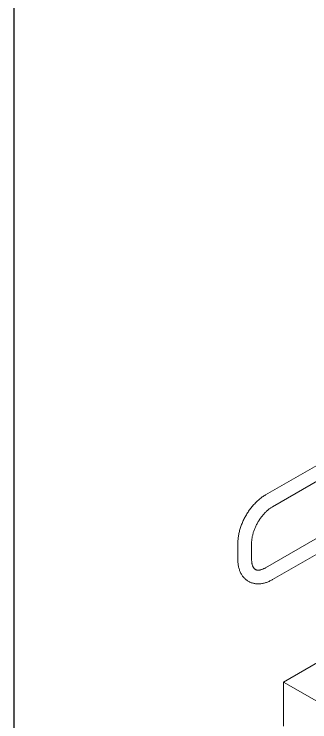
# Model space of a CAD drawing. Header units: inches. Extents: x 0.03 to 2.74, y 0.01 to 1.91.
# Drawn here: x 0.0275 to 0.1619, y 0.2762 to 0.598 of the extents above; entities that cross this region are included whole.
import ezdxf

# ---------------------------------------------------------------- set-up
doc = ezdxf.new("R2010")
doc.units = ezdxf.units.IN
doc.header["$MEASUREMENT"] = 0
doc.layers.add('SLD-0_0', color=7, linetype='Continuous')

msp = doc.modelspace()

# ---------------------------------------------------------------- linework, layer by layer
at = {"linetype": 'Continuous', "lineweight": 15}
for p, q in [((0.1946364, 0.40992158), (0.1417834, 0.37941019)), ((0.14490814, 0.37399739), (0.19776115, 0.40450878)), ((0.19771758, 0.37856236), (0.1417834, 0.34627225)), ((0.14490814, 0.34085944), (0.20084232, 0.37314955)), ((0.12917224, 0.35756716), (0.12917224, 0.34994611)), ((0.13542225, 0.34994611), (0.13542225, 0.35756716)), ((0.1769353, 0.30988756), (0.14991669, 0.29429005)), ((0.20791429, 0.26080874), (0.14991669, 0.29429005)), ((0.14991669, 0.29429005), (0.14991669, 0.274198))]:
    msp.add_line(p, q, dxfattribs=at)
for points, knots in [([(0.1417834, 0.37941019), (0.14164855, 0.37933092), (0.14126476, 0.37910532), (0.14063869, 0.37869995), (0.13990957, 0.37818267), (0.13919247, 0.37762565), (0.13848884, 0.37703157), (0.13780036, 0.37640226), (0.13712857, 0.37573978), (0.13647491, 0.37504615), (0.1358408, 0.37432338), (0.13522761, 0.37357349), (0.1346367, 0.3727985), (0.13406938, 0.37200046), (0.1335269, 0.37118141), (0.13301053, 0.37034345), (0.13252153, 0.36948864), (0.1320611, 0.36861914), (0.13163044, 0.36773708), (0.13123072, 0.3668446), (0.13086301, 0.36594383), (0.13052845, 0.36503687), (0.13022801, 0.36412584), (0.12996281, 0.36321281), (0.12973378, 0.3622999), (0.12954201, 0.36138919), (0.12938843, 0.36048282), (0.12927403, 0.35958291), (0.12920011, 0.35869182), (0.12917421, 0.35802191), (0.1291726, 0.35764955), (0.12917224, 0.35756716)], [0, 0, 0, 0, 0.019621214, 0.055840836, 0.092023238, 0.128170771, 0.164264546, 0.200294173, 0.236256163, 0.272152359, 0.307987103, 0.343767065, 0.379499829, 0.415196059, 0.450865745, 0.486520251, 0.522169074, 0.557824579, 0.593493404, 0.629187548, 0.664917757, 0.700695313, 0.736531416, 0.772435897, 0.808418529, 0.844486249, 0.880644755, 0.916895312, 0.953234932, 0.989652462, 1, 1, 1, 1]), ([(0.13542225, 0.35756716), (0.13542304, 0.35766954), (0.13542537, 0.35796794), (0.135452, 0.35848397), (0.13551294, 0.35912131), (0.13560592, 0.35978199), (0.13573095, 0.36046251), (0.13588826, 0.3611597), (0.1360779, 0.36187026), (0.13629948, 0.36259078), (0.13655256, 0.36331784), (0.13683632, 0.36404798), (0.13714976, 0.36477776), (0.13749171, 0.36550376), (0.13786083, 0.36622261), (0.13825551, 0.36693099), (0.13867397, 0.36762566), (0.13911434, 0.3683034), (0.13957445, 0.36896118), (0.1400521, 0.36959605), (0.1405449, 0.37020526), (0.14105035, 0.37078616), (0.1415658, 0.37133637), (0.14208848, 0.37185361), (0.14261554, 0.3723359), (0.14314401, 0.37278143), (0.14367088, 0.37318887), (0.1441929, 0.37355644), (0.14460485, 0.37381983), (0.14484102, 0.37395809), (0.14490814, 0.37399739)], [0, 0, 0, 0, 0.019012143, 0.05541492, 0.091942148, 0.128615259, 0.165437508, 0.202404066, 0.23950708, 0.276733414, 0.314070692, 0.35150214, 0.389011593, 0.426581504, 0.464196891, 0.501838828, 0.539489339, 0.577130314, 0.614739473, 0.652300115, 0.689795409, 0.727209458, 0.764521662, 0.801719612, 0.838786593, 0.875709563, 0.912478429, 0.949085226, 0.985528733, 1, 1, 1, 1]), ([(0.12917224, 0.34994611), (0.12917348, 0.34979021), (0.12917702, 0.34934534), (0.12921597, 0.34862385), (0.12930323, 0.34778959), (0.12943495, 0.34697735), (0.12961051, 0.34619062), (0.12982967, 0.34543282), (0.13009169, 0.34470738), (0.13039528, 0.34401746), (0.13073874, 0.34336574), (0.1311202, 0.34275458), (0.13153746, 0.34218575), (0.1319883, 0.34166055), (0.13247053, 0.34117993), (0.13298206, 0.34074459), (0.13352084, 0.34035508), (0.13408493, 0.34001168), (0.13467246, 0.33971483), (0.13528159, 0.33946491), (0.13591059, 0.33926217), (0.13655808, 0.3391069), (0.13722285, 0.33899934), (0.1379038, 0.33893992), (0.13859982, 0.33892912), (0.13930969, 0.33896746), (0.140032, 0.33905549), (0.14076503, 0.33919358), (0.14150676, 0.33938189), (0.1422548, 0.33962033), (0.14300656, 0.33990814), (0.14375913, 0.34024508), (0.14439332, 0.34056757), (0.1447749, 0.3407839), (0.14490814, 0.34085944)], [0, 0, 0, 0, 0.018552208, 0.052941032, 0.087342433, 0.12165733, 0.155812963, 0.1897275, 0.223318347, 0.256511008, 0.289248264, 0.321498841, 0.353258767, 0.384551462, 0.415423833, 0.445942642, 0.476187265, 0.50624321, 0.536204686, 0.566143724, 0.596145851, 0.62630265, 0.656698431, 0.687410706, 0.718501933, 0.750017873, 0.781984459, 0.814400408, 0.84724281, 0.880468243, 0.914012517, 0.947803953, 0.981773475, 1, 1, 1, 1]), ([(0.1417834, 0.34627225), (0.14169586, 0.34622263), (0.14144152, 0.3460785), (0.14102966, 0.34587024), (0.14055592, 0.34566094), (0.14010195, 0.34549194), (0.13967029, 0.34536134), (0.13926329, 0.34526773), (0.1388826, 0.34520892), (0.13852907, 0.34518255), (0.13820254, 0.34518622), (0.13790131, 0.34521792), (0.13762154, 0.34527684), (0.13735679, 0.34536498), (0.13709836, 0.34548934), (0.13685899, 0.34564947), (0.13663953, 0.34584432), (0.1364472, 0.34605962), (0.13626472, 0.34631166), (0.13609159, 0.34660701), (0.13593005, 0.346951), (0.13578803, 0.34733134), (0.13566649, 0.34774869), (0.13556694, 0.34820297), (0.13549124, 0.34869352), (0.13544139, 0.34921902), (0.13542361, 0.34964346), (0.13542249, 0.34989116), (0.13542225, 0.34994611)], [0, 0, 0, 0, 0.019558938, 0.056823855, 0.093975235, 0.131069995, 0.168174265, 0.205383649, 0.242859752, 0.280832532, 0.319630536, 0.35973578, 0.401862643, 0.447079184, 0.496891747, 0.552380181, 0.598804957, 0.641137119, 0.680793912, 0.722876789, 0.762928634, 0.801697933, 0.839711877, 0.877304553, 0.914691571, 0.952017045, 0.989355272, 1, 1, 1, 1])]:
    msp.add_open_spline(points, degree=3, knots=knots, dxfattribs=at)
at = {"layer": 'SLD-0_0'}
msp.add_line((0.02745091, 0.01017577), (0.02745091, 1.9065359), dxfattribs=at)

doc.saveas('drawing.dxf')
